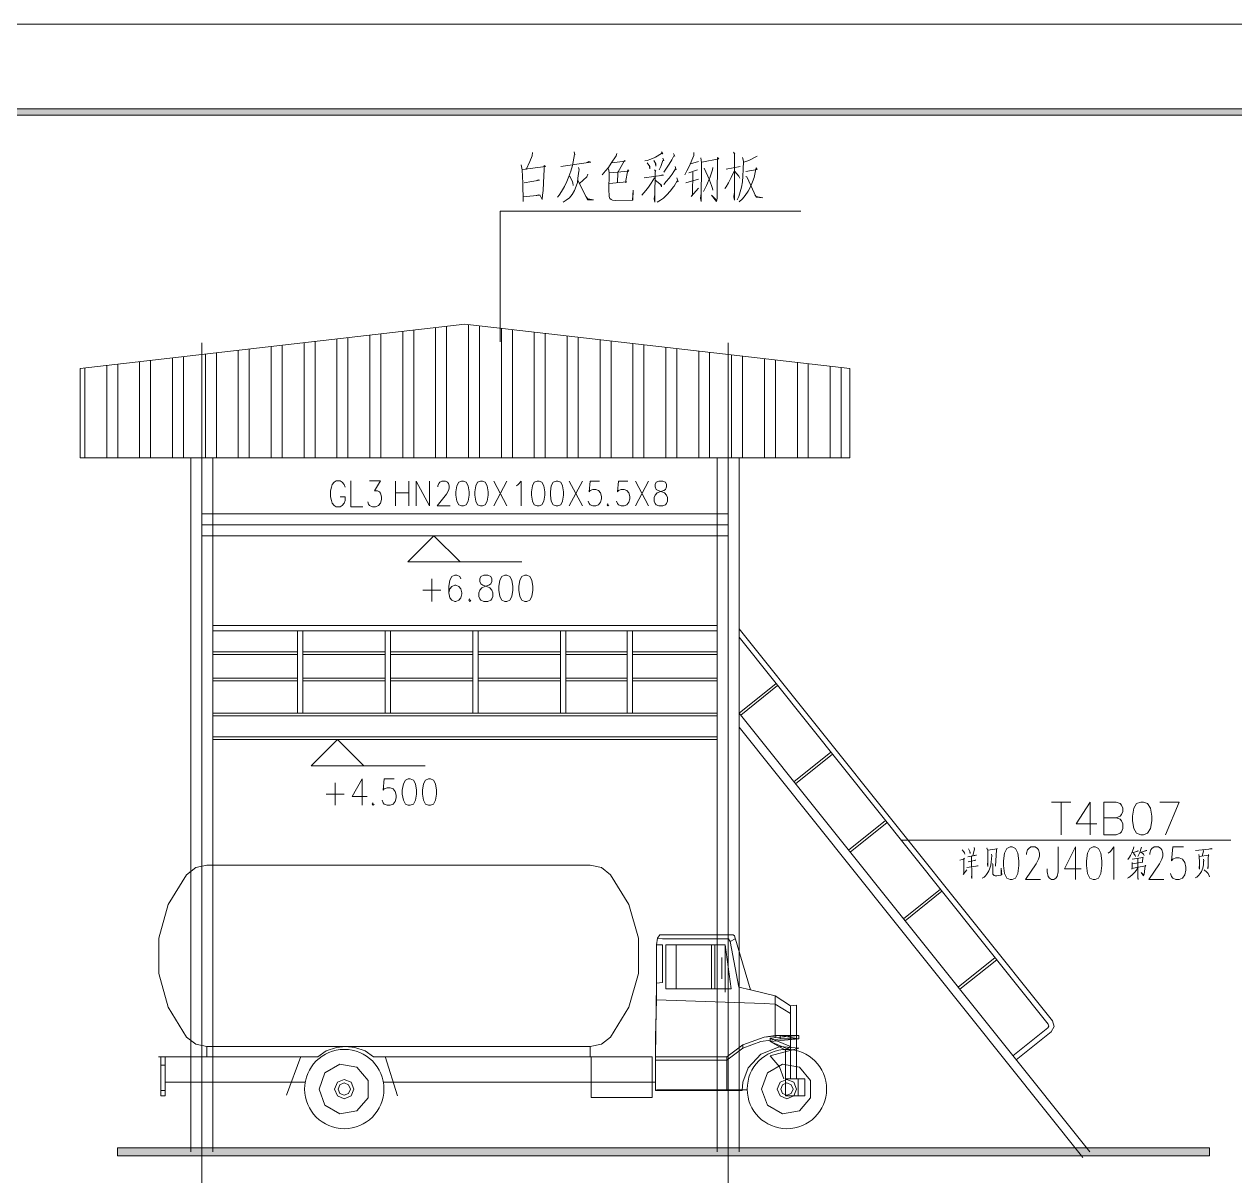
# Model space of a CAD drawing. Header units: millimetres. Extents: x 0 to 586, y 0 to 414.
# Drawn here: x 234.4 to 370.5, y 284.7 to 414.1 of the extents above; entities that cross this region are included whole.
import ezdxf

# ---------------------------------------------------------------- set-up
doc = ezdxf.new("R2010")
doc.units = ezdxf.units.MM

msp = doc.modelspace()

# ---------------------------------------------------------------- hatches: boundary and pattern name
h = msp.add_hatch(color=0)
h.dxf.hatch_style = 2
h.paths.add_polyline_path([(576.117861, 404.569083), (575.429944, 403.877639), (24.994306, 403.877639), (24.302861, 404.569083)])
h = msp.add_hatch(color=0)
h.dxf.hatch_style = 2
h.paths.add_polyline_path([(244.870111, 286.931806), (244.870111, 287.817278), (367.63325, 287.817278), (367.63325, 286.931806)])

# ---------------------------------------------------------------- linework, layer by layer
at = {"color": 0, "lineweight": 0}
for points in [[(0, 0), (585.632278, 0), (585.632278, 414.0835), (0, 414.0835)], [(576.117861, 404.569083), (575.429944, 403.877639), (24.994306, 403.877639), (24.302861, 404.569083)], [(283.562778, 362.750806), (283.245278, 362.61675), (283.033611, 362.218111), (282.927778, 361.554889), (282.927778, 361.15625), (283.033611, 360.493028), (283.245278, 360.094389), (283.562778, 359.963861), (283.777972, 359.963861), (284.095472, 360.094389), (284.307139, 360.493028), (284.412972, 361.15625), (284.412972, 361.554889), (284.307139, 362.218111), (284.095472, 362.61675), (283.777972, 362.750806)], [(285.6865, 362.750806), (285.369, 362.61675), (285.157333, 362.218111), (285.0515, 361.554889), (285.0515, 361.15625), (285.157333, 360.493028), (285.369, 360.094389), (285.6865, 359.963861), (285.901694, 359.963861), (286.219194, 360.094389), (286.430861, 360.493028), (286.536694, 361.15625), (286.536694, 361.554889), (286.430861, 362.218111), (286.219194, 362.61675), (285.901694, 362.750806)], [(292.057667, 362.750806), (291.740167, 362.61675), (291.5285, 362.218111), (291.422667, 361.554889), (291.422667, 361.15625), (291.5285, 360.493028), (291.740167, 360.094389), (292.057667, 359.963861), (292.269333, 359.963861), (292.590361, 360.094389), (292.802028, 360.493028), (292.907861, 361.15625), (292.907861, 361.554889), (292.802028, 362.218111), (292.590361, 362.61675), (292.269333, 362.750806)], [(294.181389, 362.750806), (293.863889, 362.61675), (293.652222, 362.218111), (293.546389, 361.554889), (293.546389, 361.15625), (293.652222, 360.493028), (293.863889, 360.094389), (294.181389, 359.963861), (294.393056, 359.963861), (294.714083, 360.094389), (294.92575, 360.493028), (295.031583, 361.15625), (295.031583, 361.554889), (294.92575, 362.218111), (294.714083, 362.61675), (294.393056, 362.750806)], [(305.756028, 362.750806), (305.435, 362.61675), (305.329167, 362.352167), (305.329167, 362.087583), (305.435, 361.819472), (305.650194, 361.688944), (306.073528, 361.554889), (306.391028, 361.420833), (306.602694, 361.15625), (306.712056, 360.891667), (306.712056, 360.493028), (306.602694, 360.228444), (306.496861, 360.094389), (306.179361, 359.963861), (305.756028, 359.963861), (305.435, 360.094389), (305.329167, 360.228444), (305.223333, 360.493028), (305.223333, 360.891667), (305.329167, 361.15625), (305.540833, 361.420833), (305.861861, 361.554889), (306.285194, 361.688944), (306.496861, 361.819472), (306.602694, 362.087583), (306.602694, 362.352167), (306.496861, 362.61675), (306.179361, 362.750806)], [(286.0675, 352.178056), (285.728833, 352.036944), (285.615944, 351.754722), (285.615944, 351.4725), (285.728833, 351.190278), (285.954611, 351.049167), (286.406167, 350.908056), (286.744833, 350.766944), (286.970611, 350.48825), (287.0835, 350.206028), (287.0835, 349.782694), (286.970611, 349.500472), (286.857722, 349.359361), (286.519056, 349.21825), (286.0675, 349.21825), (285.728833, 349.359361), (285.615944, 349.500472), (285.503056, 349.782694), (285.503056, 350.206028), (285.615944, 350.48825), (285.841722, 350.766944), (286.180389, 350.908056), (286.631944, 351.049167), (286.857722, 351.190278), (286.970611, 351.4725), (286.970611, 351.754722), (286.857722, 352.036944), (286.519056, 352.178056)], [(288.434639, 352.178056), (288.095972, 352.036944), (287.870194, 351.613611), (287.757306, 350.908056), (287.757306, 350.48825), (287.870194, 349.782694), (288.095972, 349.359361), (288.434639, 349.21825), (288.660417, 349.21825), (288.995556, 349.359361), (289.221333, 349.782694), (289.334222, 350.48825), (289.334222, 350.908056), (289.221333, 351.613611), (288.995556, 352.036944), (288.660417, 352.178056)], [(290.688889, 352.178056), (290.350222, 352.036944), (290.124444, 351.613611), (290.011556, 350.908056), (290.011556, 350.48825), (290.124444, 349.782694), (290.350222, 349.359361), (290.688889, 349.21825), (290.911139, 349.21825), (291.249806, 349.359361), (291.475583, 349.782694), (291.588472, 350.48825), (291.588472, 350.908056), (291.475583, 351.613611), (291.249806, 352.036944), (290.911139, 352.178056)], [(277.576139, 329.275722), (277.241, 329.134611), (277.015222, 328.711278), (276.902333, 328.00925), (276.902333, 327.585917), (277.015222, 326.880361), (277.241, 326.460556), (277.576139, 326.319444), (277.801917, 326.319444), (278.140583, 326.460556), (278.366361, 326.880361), (278.47925, 327.585917), (278.47925, 328.00925), (278.366361, 328.711278), (278.140583, 329.134611), (277.801917, 329.275722)], [(279.830389, 329.275722), (279.491722, 329.134611), (279.265944, 328.711278), (279.153056, 328.00925), (279.153056, 327.585917), (279.265944, 326.880361), (279.491722, 326.460556), (279.830389, 326.319444), (280.056167, 326.319444), (280.394833, 326.460556), (280.620611, 326.880361), (280.7335, 327.585917), (280.7335, 328.00925), (280.620611, 328.711278), (280.394833, 329.134611), (280.056167, 329.275722)], [(359.918, 326.679278), (359.455861, 326.502889), (359.148944, 325.97725), (358.993722, 325.102361), (358.993722, 324.573194), (359.148944, 323.698306), (359.455861, 323.172667), (359.918, 322.996278), (360.228444, 322.996278), (360.690583, 323.172667), (360.9975, 323.698306), (361.152722, 324.573194), (361.152722, 325.102361), (360.9975, 325.97725), (360.690583, 326.502889), (360.228444, 326.679278)], [(345.231861, 321.648667), (344.861444, 321.472278), (344.618028, 320.946639), (344.494556, 320.07175), (344.494556, 319.546111), (344.618028, 318.667694), (344.861444, 318.142056), (345.231861, 317.969194), (345.475278, 317.969194), (345.842167, 318.142056), (346.089111, 318.667694), (346.212583, 319.546111), (346.212583, 320.07175), (346.089111, 320.946639), (345.842167, 321.472278), (345.475278, 321.648667)], [(354.55225, 321.648667), (354.185361, 321.472278), (353.941944, 320.946639), (353.818472, 320.07175), (353.818472, 319.546111), (353.941944, 318.667694), (354.185361, 318.142056), (354.55225, 317.969194), (354.799194, 317.969194), (355.166083, 318.142056), (355.413028, 318.667694), (355.5365, 319.546111), (355.5365, 320.07175), (355.413028, 320.946639), (355.166083, 321.472278), (354.799194, 321.648667)], [(267.536083, 294.431861), (268.202833, 296.255722), (269.882056, 297.229389), (271.797639, 296.890722), (273.046472, 295.402), (273.046472, 293.461722), (271.797639, 291.973), (269.882056, 291.634333), (268.202833, 292.608)], [(317.295389, 294.431861), (317.958611, 296.255722), (319.641361, 297.229389), (321.553417, 296.890722), (322.80225, 295.402), (322.80225, 293.461722), (321.553417, 291.973), (319.641361, 291.634333), (317.958611, 292.608)], [(269.285861, 294.431861), (269.606889, 295.204444), (270.375944, 295.521944), (271.148528, 295.204444), (271.466028, 294.431861), (271.148528, 293.662806), (270.375944, 293.341778), (269.606889, 293.662806)], [(319.045167, 294.431861), (319.362667, 295.204444), (320.13525, 295.521944), (320.904306, 295.204444), (321.225333, 294.431861), (320.904306, 293.662806), (320.13525, 293.341778), (319.362667, 293.662806)], [(269.688028, 294.431861), (269.889111, 294.918694), (270.375944, 295.123306), (270.862778, 294.918694), (271.067389, 294.431861), (270.862778, 293.945028), (270.375944, 293.743944), (269.889111, 293.945028)], [(319.447333, 294.431861), (319.648417, 294.918694), (320.13525, 295.123306), (320.622083, 294.918694), (320.823167, 294.431861), (320.622083, 293.945028), (320.13525, 293.743944), (319.648417, 293.945028)], [(244.870111, 286.931806), (244.870111, 287.817278), (367.63325, 287.817278), (367.63325, 286.931806)]]:
    msp.add_lwpolyline(points, close=True, dxfattribs=at)
for points in [[(291.524972, 399.669), (291.486167, 399.295056), (291.225111, 398.642417), (290.815889, 397.756944)], [(296.220444, 399.760722), (296.294528, 399.390306), (296.255722, 399.436167), (296.033472, 398.226139), (295.8465, 397.5735), (295.62425, 396.966722), (295.398472, 396.409333), (295.137417, 395.848417), (294.802278, 395.291028), (294.541222, 394.871222), (294.35425, 394.638389)], [(301.025278, 399.57375), (300.951194, 399.295056), (300.393806, 398.458972), (300.093944, 397.989778), (299.758806, 397.619361), (299.349583, 397.153694)], [(300.467889, 398.504833), (301.956611, 398.691806), (301.882528, 398.783528), (301.138167, 397.432389), (301.099361, 396.268222)], [(306.020611, 399.760722), (306.204056, 399.527889), (306.055889, 399.57375), (305.346806, 399.157472), (305.272722, 399.108083), (304.828222, 398.924639), (304.415472, 398.783528), (304.154417, 398.737667)], [(305.163361, 398.783528), (305.385611, 398.409583), (305.385611, 398.130889), (305.346806, 398.363722)], [(306.204056, 399.016361), (306.316944, 398.783528), (306.204056, 398.783528), (305.981806, 398.085028), (305.759556, 397.711083)], [(307.396444, 399.57375), (307.548139, 399.249194), (307.43525, 399.295056), (307.213, 398.829389), (306.913139, 398.363722), (306.616806, 397.898056), (306.316944, 397.47825)], [(309.671861, 399.669), (309.671861, 399.340917), (309.14975, 398.085028), (308.888694, 397.619361), (308.666444, 397.153694)], [(310.455028, 399.062222), (310.529111, 398.550694), (310.490306, 394.172722), (310.416222, 394.543139), (310.490306, 395.058194)], [(310.564389, 398.596556), (312.465861, 398.9705), (312.352972, 399.108083), (312.317694, 398.691806), (312.278889, 394.543139), (312.243611, 394.310306), (312.204806, 394.172722), (311.647417, 394.871222), (312.243611, 394.264444)], [(314.141556, 399.714861), (314.29325, 399.482028), (314.254444, 399.527889), (314.254444, 394.310306), (314.180361, 394.68425), (314.215639, 395.058194)], [(315.146972, 399.108083), (315.259861, 398.691806), (315.224583, 397.756944), (315.185778, 397.012583), (315.146972, 396.359944), (315.037611, 395.756694), (314.889444, 395.241639), (314.73775, 394.730111), (314.550778, 394.359694)], [(316.787389, 399.249194), (315.856056, 398.783528), (315.298667, 398.596556)], [(290.2585, 398.272), (290.367861, 397.711083), (290.441944, 396.222361), (290.48075, 394.172722), (290.48075, 394.68425), (292.382222, 394.871222), (292.19525, 394.917083), (291.934194, 394.825361)], [(290.406667, 397.756944), (293.013694, 398.085028), (292.865528, 398.226139), (292.865528, 397.806333), (292.791444, 396.268222), (292.717361, 395.38275), (292.643278, 394.871222), (292.604472, 394.405556), (292.382222, 394.825361)], [(294.728194, 398.085028), (298.083111, 398.596556), (297.857333, 398.642417), (297.561, 398.504833)], [(296.70375, 397.989778), (296.777833, 397.711083), (296.739028, 397.5735), (296.629667, 396.77975), (296.590861, 396.314083), (296.442694, 395.894278), (296.255722, 395.38275), (295.994667, 394.962944), (295.698333, 394.592528), (295.324389, 394.310306), (294.98925, 394.077472)], [(300.093944, 397.852194), (300.168028, 397.432389), (300.13275, 395.336889), (300.168028, 394.962944), (300.168028, 394.730111), (300.242111, 394.497278), (300.393806, 394.405556), (300.541972, 394.310306), (300.838306, 394.264444), (302.739778, 394.310306), (302.778583, 394.310306), (302.813861, 394.359694), (302.852667, 395.428611), (302.778583, 394.310306)], [(300.168028, 397.386528), (302.365833, 397.5735), (302.256472, 397.711083), (301.995417, 396.314083), (302.143583, 396.359944), (300.168028, 396.1765)], [(304.415472, 398.504833), (304.715333, 398.085028), (304.715333, 397.852194), (304.676528, 398.085028)], [(305.237444, 397.711083), (305.385611, 397.5735), (305.311528, 397.524111), (305.272722, 394.592528), (305.272722, 394.077472), (305.198639, 394.451417), (305.272722, 394.962944)], [(307.583417, 398.085028), (307.696306, 397.711083), (307.622222, 397.852194), (307.248278, 397.245417), (306.913139, 396.77975), (306.578, 396.409333), (306.316944, 396.08125)], [(310.081083, 397.711083), (309.110944, 397.386528)], [(309.297917, 398.409583), (310.193972, 398.642417)], [(309.558972, 397.47825), (309.520167, 394.917083), (309.372, 394.730111), (310.193972, 395.661444)], [(311.795583, 397.989778), (311.756778, 397.711083), (311.495722, 396.920861), (311.0865, 395.943667), (310.751361, 395.291028)], [(310.825444, 397.898056), (311.421639, 396.592778), (311.421639, 396.546917), (311.647417, 395.943667), (311.756778, 395.615583), (311.795583, 395.428611)], [(314.254444, 397.665222), (313.8805, 396.875), (313.584167, 396.268222), (313.323111, 395.802556), (313.174944, 395.615583)], [(313.323111, 397.806333), (314.889444, 398.085028)], [(314.29325, 397.524111), (314.73775, 397.012583), (314.850639, 396.77975)], [(315.520917, 397.524111), (316.787389, 397.756944), (316.678028, 397.943917), (316.600417, 397.619361), (316.45225, 396.875), (316.265278, 396.359944), (316.043028, 395.802556), (315.781972, 395.336889), (315.446833, 394.825361), (315.146972, 394.451417), (314.776556, 394.126861)], [(290.593639, 396.268222), (292.308139, 396.546917), (292.156444, 396.592778), (291.934194, 396.501056)], [(295.698333, 397.058444), (295.994667, 396.501056), (296.06875, 396.268222), (296.107556, 395.943667)], [(296.629667, 396.546917), (297.709167, 394.359694), (298.379444, 394.359694), (297.747972, 394.451417), (297.522194, 394.730111)], [(297.747972, 397.245417), (297.635083, 396.920861), (296.816639, 396.1765)], [(305.237444, 396.825611), (304.8635, 396.222361), (304.567167, 395.756694), (304.267306, 395.38275), (304.045056, 395.149917), (303.819278, 394.871222)], [(304.080333, 396.825611), (306.281667, 397.107833), (306.168778, 397.153694), (305.868917, 397.058444)], [(305.311528, 396.546917), (306.055889, 395.989528), (306.055889, 395.802556), (305.943, 396.035389)], [(307.770389, 396.825611), (307.918556, 396.359944), (307.809194, 396.501056), (307.474056, 395.894278), (307.396444, 395.802556), (307.026028, 395.336889), (306.652083, 394.917083), (306.281667, 394.543139), (305.907722, 394.310306), (305.533778, 394.077472)], [(310.193972, 396.688028), (308.775806, 396.268222)], [(315.520917, 396.966722), (315.633806, 396.920861), (316.678028, 394.638389), (317.422389, 394.592528), (316.678028, 394.730111), (316.526333, 394.917083)], [(287.891361, 393.068528), (321.712167, 393.068528)], [(287.891361, 378.3965), (287.891361, 393.068528)], [(240.679111, 375.397889), (283.943778, 380.372056)], [(278.179389, 365.350778), (278.179389, 379.708833)], [(280.641778, 365.350778), (280.641778, 379.991056)], [(281.8765, 365.350778), (281.8765, 380.132167)], [(327.208444, 375.397889), (283.943778, 380.372056)], [(284.338889, 365.350778), (284.338889, 380.326194)], [(285.573611, 365.350778), (285.573611, 380.185083)], [(288.039528, 365.350778), (288.039528, 379.899333)], [(289.270722, 365.350778), (289.270722, 379.758222)], [(267.088056, 365.350778), (267.088056, 378.435306)], [(269.550444, 365.350778), (269.550444, 378.717528)], [(270.785167, 365.350778), (270.785167, 378.858639)], [(273.247556, 365.350778), (273.247556, 379.140861)], [(274.482278, 365.350778), (274.482278, 379.281972)], [(276.944667, 365.350778), (276.944667, 379.567722)], [(291.736639, 365.350778), (291.736639, 379.476)], [(292.967833, 365.350778), (292.967833, 379.334889)], [(295.43375, 365.350778), (295.43375, 379.052667)], [(296.664944, 365.350778), (296.664944, 378.908028)], [(299.130861, 365.350778), (299.130861, 378.625806)], [(300.362056, 365.350778), (300.362056, 378.484694)], [(254.366889, 378.273028), (254.366889, 277.230417)], [(254.762, 365.350778), (254.762, 377.017139)], [(255.996722, 365.350778), (255.996722, 377.15825)], [(258.459111, 365.350778), (258.459111, 377.444)], [(259.693833, 365.350778), (259.693833, 377.585111)], [(262.156222, 365.350778), (262.156222, 377.867333)], [(263.390944, 365.350778), (263.390944, 378.008444)], [(265.853333, 365.350778), (265.853333, 378.290667)], [(302.827972, 365.350778), (302.827972, 378.202472)], [(304.059167, 365.350778), (304.059167, 378.061361)], [(306.525083, 365.350778), (306.525083, 377.775611)], [(307.756278, 365.350778), (307.756278, 377.6345)], [(310.222194, 365.350778), (310.222194, 377.352278)], [(311.453389, 365.350778), (311.453389, 377.211167)], [(313.520667, 378.273028), (313.520667, 277.230417)], [(243.670667, 365.350778), (243.670667, 375.743611)], [(244.905389, 365.350778), (244.905389, 375.884722)], [(247.367778, 365.350778), (247.367778, 376.166944)], [(248.6025, 365.350778), (248.6025, 376.311583)], [(251.064889, 365.350778), (251.064889, 376.593806)], [(252.299611, 365.350778), (252.299611, 376.734917)], [(313.919306, 365.350778), (313.919306, 376.925417)], [(315.1505, 365.350778), (315.1505, 376.784306)], [(317.616417, 365.350778), (317.616417, 376.502083)], [(318.847611, 365.350778), (318.847611, 376.360972)], [(321.313528, 365.350778), (321.313528, 376.07875)], [(322.544722, 365.350778), (322.544722, 375.934111)], [(325.010639, 365.350778), (325.010639, 375.651889)], [(240.679111, 375.397889), (240.679111, 365.350778)], [(241.208278, 365.350778), (241.208278, 375.461389)], [(326.241833, 365.350778), (326.241833, 375.510778)], [(327.208444, 375.397889), (327.208444, 365.350778)], [(327.208444, 365.350778), (240.679111, 365.350778)], [(253.135694, 365.350778), (253.135694, 287.376306)], [(255.598083, 365.350778), (255.598083, 287.376306)], [(312.289472, 365.350778), (312.289472, 287.376306)], [(314.755389, 365.350778), (314.755389, 287.376306)], [(270.467667, 362.073472), (270.358306, 362.348639), (270.136056, 362.627333), (269.913806, 362.764917), (269.472833, 362.764917), (269.254111, 362.627333), (269.031861, 362.348639), (268.9225, 362.073472), (268.809611, 361.660722), (268.809611, 360.969278), (268.9225, 360.556528), (269.031861, 360.277833), (269.254111, 360.002667), (269.472833, 359.865083), (269.913806, 359.865083), (270.136056, 360.002667), (270.358306, 360.277833), (270.467667, 360.556528), (270.467667, 360.969278), (269.913806, 360.969278)], [(271.130889, 362.764917), (271.130889, 359.865083), (272.453806, 359.865083)], [(273.226389, 362.764917), (274.443472, 362.764917), (273.78025, 361.660722), (274.111861, 361.660722), (274.330583, 361.523139), (274.443472, 361.382028), (274.552833, 360.969278), (274.552833, 360.694111), (274.443472, 360.277833), (274.221222, 360.002667), (273.889611, 359.865083), (273.558, 359.865083), (273.226389, 360.002667), (273.117028, 360.14025), (273.007667, 360.418944)], [(276.133278, 359.963861), (276.133278, 362.750806)], [(277.618472, 362.750806), (277.618472, 359.963861)], [(278.468667, 359.963861), (278.468667, 362.750806), (279.953861, 359.963861), (279.953861, 362.750806)], [(280.909889, 362.087583), (280.909889, 362.218111), (281.015722, 362.482694), (281.121556, 362.61675), (281.333222, 362.750806), (281.760083, 362.750806), (281.97175, 362.61675), (282.077583, 362.482694), (282.183417, 362.218111), (282.183417, 361.953528), (282.077583, 361.688944), (281.865917, 361.290306), (280.804056, 359.963861), (282.28925, 359.963861)], [(287.175222, 359.963861), (288.660417, 362.750806)], [(287.175222, 362.750806), (288.660417, 359.963861)], [(289.722278, 362.218111), (289.933944, 362.352167), (290.254972, 362.750806), (290.254972, 359.963861)], [(295.666583, 359.963861), (297.155306, 362.750806)], [(295.666583, 362.750806), (297.155306, 359.963861)], [(299.067361, 362.750806), (298.0055, 362.750806), (297.896139, 361.554889), (298.0055, 361.688944), (298.323, 361.819472), (298.6405, 361.819472), (298.958, 361.688944), (299.173194, 361.420833), (299.279028, 361.025722), (299.279028, 360.757611), (299.173194, 360.3625), (298.958, 360.094389), (298.6405, 359.963861), (298.323, 359.963861), (298.0055, 360.094389), (297.896139, 360.228444), (297.790306, 360.493028)], [(302.249417, 362.750806), (301.191083, 362.750806), (301.081722, 361.554889), (301.191083, 361.688944), (301.508583, 361.819472), (301.826083, 361.819472), (302.143583, 361.688944), (302.358778, 361.420833), (302.464611, 361.025722), (302.464611, 360.757611), (302.358778, 360.3625), (302.143583, 360.094389), (301.826083, 359.963861), (301.508583, 359.963861), (301.191083, 360.094389), (301.081722, 360.228444), (300.975889, 360.493028)], [(303.099611, 359.963861), (304.588333, 362.750806)], [(303.099611, 362.750806), (304.588333, 359.963861)], [(276.133278, 361.420833), (277.618472, 361.420833)], [(300.019861, 360.228444), (299.914028, 360.094389), (300.019861, 359.963861), (300.129222, 360.094389)], [(313.520667, 359.078389), (254.366889, 359.078389)], [(313.520667, 357.847194), (254.366889, 357.847194)], [(313.520667, 356.612472), (254.366889, 356.612472)], [(280.461861, 356.612472), (277.505583, 353.656194)], [(283.418139, 353.656194), (280.461861, 356.612472)], [(277.505583, 353.656194), (283.418139, 353.656194)], [(280.461861, 353.656194), (290.322, 353.656194)], [(280.207861, 351.754722), (280.207861, 349.21825)], [(283.474583, 351.754722), (283.361694, 352.036944), (283.026556, 352.178056), (282.800778, 352.178056), (282.462111, 352.036944), (282.236333, 351.613611), (282.123444, 350.908056), (282.123444, 350.206028), (282.236333, 349.641583), (282.462111, 349.359361), (282.800778, 349.21825), (282.913667, 349.21825), (283.252333, 349.359361), (283.474583, 349.641583), (283.587472, 350.064917), (283.587472, 350.206028), (283.474583, 350.629361), (283.252333, 350.908056), (282.913667, 351.049167), (282.800778, 351.049167), (282.462111, 350.908056), (282.236333, 350.629361), (282.123444, 350.206028)], [(279.195389, 350.48825), (281.223861, 350.48825)], [(284.490583, 349.500472), (284.377694, 349.359361), (284.490583, 349.21825), (284.603472, 349.359361)], [(255.598083, 346.530083), (312.289472, 346.530083)], [(255.598083, 345.937417), (312.289472, 345.937417)], [(265.1125, 345.937417), (265.1125, 336.669944)], [(265.705167, 345.937417), (265.705167, 336.669944)], [(274.972639, 345.937417), (274.972639, 336.669944)], [(275.565306, 345.937417), (275.565306, 336.669944)], [(284.832778, 345.937417), (284.832778, 336.669944)], [(285.421917, 345.937417), (285.421917, 336.669944)], [(294.689389, 345.937417), (294.689389, 336.669944)], [(295.282056, 345.937417), (295.282056, 336.669944)], [(302.182389, 345.937417), (302.182389, 336.669944)], [(302.775056, 345.937417), (302.775056, 336.669944)], [(314.755389, 346.1385), (349.983778, 302.104778)], [(314.755389, 345.193056), (349.521639, 301.734361)], [(255.598083, 343.570278), (265.1125, 343.570278)], [(255.598083, 343.277472), (265.1125, 343.277472)], [(265.705167, 343.570278), (274.972639, 343.570278)], [(265.705167, 343.277472), (274.972639, 343.277472)], [(275.565306, 343.570278), (284.832778, 343.570278)], [(275.565306, 343.277472), (284.832778, 343.277472)], [(285.421917, 343.570278), (294.689389, 343.570278)], [(285.421917, 343.277472), (294.689389, 343.277472)], [(295.282056, 343.570278), (302.182389, 343.570278)], [(295.282056, 343.277472), (302.182389, 343.277472)], [(302.775056, 343.570278), (312.289472, 343.570278)], [(302.775056, 343.277472), (312.289472, 343.277472)], [(255.598083, 340.614), (265.1125, 340.614)], [(255.598083, 340.317667), (265.1125, 340.317667)], [(265.705167, 340.614), (274.972639, 340.614)], [(265.705167, 340.317667), (274.972639, 340.317667)], [(275.565306, 340.614), (284.832778, 340.614)], [(275.565306, 340.317667), (284.832778, 340.317667)], [(285.421917, 340.614), (294.689389, 340.614)], [(285.421917, 340.317667), (294.689389, 340.317667)], [(295.282056, 340.614), (302.182389, 340.614)], [(295.282056, 340.317667), (302.182389, 340.317667)], [(302.775056, 340.614), (312.289472, 340.614)], [(302.775056, 340.317667), (312.289472, 340.317667)], [(314.755389, 336.669944), (318.911111, 339.996639)], [(314.938833, 336.440639), (319.094556, 339.763806)], [(255.598083, 336.669944), (312.289472, 336.669944)], [(255.598083, 336.373611), (312.289472, 336.373611)], [(314.755389, 336.669944), (354.188889, 287.376306)], [(314.755389, 335.093028), (353.419833, 286.758944)], [(255.598083, 334.01), (312.289472, 334.01)], [(255.598083, 333.713667), (312.289472, 333.713667)], [(270.898056, 333.713667), (264.720917, 333.713667)], [(269.606889, 333.713667), (266.647083, 330.753861)], [(272.563167, 330.753861), (269.606889, 333.713667)], [(320.911361, 328.972333), (325.070611, 332.299028)], [(266.647083, 330.753861), (272.563167, 330.753861)], [(269.606889, 330.753861), (279.4635, 330.753861)], [(321.098333, 328.7395), (325.254056, 332.066194)], [(269.352889, 328.852389), (269.352889, 326.319444)], [(272.393833, 329.275722), (271.268472, 327.303694), (272.958278, 327.303694)], [(272.393833, 329.275722), (272.393833, 326.319444)], [(275.999222, 329.275722), (274.873861, 329.275722), (274.760972, 328.00925), (274.873861, 328.150361), (275.212528, 328.291472), (275.547667, 328.291472), (275.886333, 328.150361), (276.112111, 327.868139), (276.225, 327.444806), (276.225, 327.162583), (276.112111, 326.73925), (275.886333, 326.460556), (275.547667, 326.319444), (275.212528, 326.319444), (274.873861, 326.460556), (274.760972, 326.601667), (274.648083, 326.880361)], [(268.336889, 327.585917), (270.365361, 327.585917)], [(349.895583, 326.679278), (352.054583, 326.679278)], [(350.975083, 326.679278), (350.975083, 322.996278)], [(354.213583, 326.679278), (352.668417, 324.223944), (354.982639, 324.223944)], [(354.213583, 326.679278), (354.213583, 322.996278)], [(355.755222, 322.996278), (355.755222, 326.679278), (357.141639, 326.679278), (357.603778, 326.502889), (357.759, 326.3265), (357.914222, 325.97725), (357.914222, 325.628), (357.759, 325.275222), (357.603778, 325.102361), (357.141639, 324.925972)], [(362.077, 326.679278), (364.236, 326.679278), (362.694361, 322.996278)], [(273.632083, 326.601667), (273.522722, 326.460556), (273.632083, 326.319444), (273.744972, 326.460556)], [(327.070861, 321.274722), (331.230111, 324.597889)], [(327.257833, 321.041889), (331.413556, 324.368583)], [(355.755222, 324.925972), (357.141639, 324.925972), (357.603778, 324.749583), (357.759, 324.573194), (357.914222, 324.223944), (357.914222, 323.698306), (357.759, 323.349056), (357.603778, 323.172667), (357.141639, 322.996278), (355.755222, 322.996278)], [(332.976361, 322.414194), (370.035667, 322.414194)], [(339.848472, 321.299417), (340.031917, 321.098333), (340.113056, 320.981917), (340.134222, 320.837278)], [(340.539917, 321.415833), (340.702194, 321.126556), (340.741, 321.010139), (340.741, 320.893722), (340.719833, 321.070111)], [(341.189028, 321.560472), (341.227833, 321.387611), (341.02675, 320.664417)], [(342.649528, 321.504028), (342.628361, 321.504028), (342.7095, 321.242972), (342.7095, 319.447333), (342.688333, 319.648417), (342.7095, 319.997667)], [(342.7095, 321.271194), (343.785472, 321.415833), (343.721972, 321.475806), (343.704333, 321.331167), (343.580861, 319.475556), (343.580861, 319.676639), (343.623194, 319.969444)], [(347.069833, 320.773778), (347.069833, 320.946639), (347.193306, 321.299417), (347.316778, 321.472278), (347.560194, 321.648667), (348.050556, 321.648667), (348.2975, 321.472278), (348.420972, 321.299417), (348.540917, 320.946639), (348.540917, 320.597389), (348.420972, 320.248139), (348.174028, 319.7225), (346.946361, 317.969194), (348.664389, 317.969194)], [(350.629361, 321.648667), (350.629361, 318.844083), (350.505889, 318.318444), (350.382417, 318.142056), (350.139, 317.969194), (349.892056, 317.969194), (349.645111, 318.142056), (349.525167, 318.318444), (349.401694, 318.844083), (349.401694, 319.193333)], [(352.590806, 321.648667), (351.363139, 319.193333), (353.204639, 319.193333)], [(352.590806, 321.648667), (352.590806, 317.969194)], [(356.270278, 320.946639), (356.517222, 321.123028), (356.884111, 321.648667), (356.884111, 317.969194)], [(359.127778, 321.648667), (359.106611, 321.475806), (358.902, 320.981917), (358.760889, 320.692639), (358.640944, 320.488028), (358.4575, 320.226972)], [(358.923167, 320.981917), (359.635778, 321.154778), (359.572278, 321.186528), (359.452333, 321.126556)], [(359.999139, 321.620444), (359.977972, 321.504028), (359.815694, 321.010139), (359.69575, 320.780833), (359.593444, 320.576222)], [(359.836861, 321.010139), (360.609444, 321.242972), (360.528306, 321.242972), (360.383667, 321.186528)], [(360.934, 320.773778), (360.934, 320.946639), (361.057472, 321.299417), (361.177417, 321.472278), (361.424361, 321.648667), (361.914722, 321.648667), (362.161667, 321.472278), (362.281611, 321.299417), (362.405083, 320.946639), (362.405083, 320.597389), (362.281611, 320.248139), (362.038194, 319.7225), (360.810528, 317.969194), (362.528556, 317.969194)], [(364.736944, 321.648667), (363.509278, 321.648667), (363.385806, 320.07175), (363.509278, 320.248139), (363.876167, 320.421), (364.246583, 320.421), (364.613472, 320.248139), (364.860417, 319.895361), (364.980361, 319.369722), (364.980361, 319.020472), (364.860417, 318.494833), (364.613472, 318.142056), (364.246583, 317.969194), (363.876167, 317.969194), (363.509278, 318.142056), (363.385806, 318.318444), (363.265861, 318.667694)], [(366.084556, 321.242972), (367.95075, 321.444056), (367.869611, 321.475806), (367.665, 321.444056)], [(366.93475, 321.331167), (366.977083, 321.154778), (366.832444, 320.604444)], [(339.56625, 320.142306), (340.113056, 320.286944), (340.031917, 320.375139), (340.01075, 318.664167), (339.950778, 318.54775), (340.356472, 319.069861)], [(340.458778, 320.519778), (341.450083, 320.720861), (341.390111, 320.720861), (341.206667, 320.692639)], [(340.51875, 319.969444), (341.368944, 320.142306), (341.308972, 320.142306), (341.227833, 320.114083)], [(340.903278, 320.548), (340.924444, 318.085611), (340.903278, 318.286694), (340.924444, 318.459556)], [(343.136361, 320.809056), (343.175167, 320.664417), (343.136361, 320.315167), (343.094028, 319.909472), (343.055222, 319.591972), (342.991722, 319.359139), (342.910583, 319.126306), (342.850611, 318.953444), (342.730667, 318.752361), (342.568389, 318.54775), (342.444917, 318.403111), (342.303806, 318.258472), (342.099194, 318.142056)], [(358.9655, 320.258722), (360.182583, 320.459806), (360.14025, 320.488028), (360.101444, 319.909472), (360.161417, 319.909472), (358.9655, 319.736611), (358.944333, 319.88125), (358.9655, 319.736611), (358.9655, 319.242722), (358.923167, 319.158056), (358.902, 319.2145), (359.858028, 319.415583), (360.507139, 319.503778), (360.447167, 319.591972), (360.383667, 319.242722), (360.344861, 318.837028), (360.284889, 318.575972), (360.221389, 318.403111), (359.960333, 318.780583), (360.242556, 318.491306)], [(359.106611, 320.953694), (359.290056, 320.664417), (359.311222, 320.548)], [(359.572278, 320.315167), (359.593444, 318.286694), (359.614611, 317.969194), (359.572278, 318.113833), (359.593444, 318.374889)], [(359.977972, 321.038361), (360.242556, 320.809056), (360.284889, 320.664417)], [(366.955917, 320.258722), (366.994722, 320.082333), (366.977083, 320.025889), (366.955917, 319.620194), (366.895944, 319.270944), (366.832444, 319.069861), (366.733667, 318.86525), (366.610194, 318.664167), (366.409111, 318.431333), (366.2045, 318.258472), (366.042222, 318.170278)], [(366.447917, 320.780833), (366.49025, 320.548), (366.507889, 319.937694), (366.507889, 319.591972), (366.507889, 319.126306), (366.49025, 319.242722), (366.49025, 319.447333)], [(366.49025, 320.548), (367.583861, 320.720861), (367.523889, 320.780833), (367.502722, 320.286944), (367.502722, 320.226972), (367.502722, 319.764833), (367.481556, 319.447333), (367.463917, 319.186278), (367.44275, 319.302694), (367.481556, 319.56375)], [(252.652389, 318.519528), (250.585111, 315.164611), (249.509139, 311.37225), (249.509139, 307.428194), (250.585111, 303.635833), (252.652389, 300.277389)], [(254.934861, 319.5955), (253.671917, 319.313278), (252.652389, 318.519528)], [(254.934861, 319.5955), (298.026667, 319.5955)], [(300.305611, 318.519528), (299.286083, 319.313278), (298.026667, 319.5955)], [(300.305611, 300.277389), (302.376417, 303.635833), (303.448861, 307.428194), (303.448861, 311.37225), (302.376417, 315.164611), (300.305611, 318.519528)], [(340.377639, 319.330917), (341.654694, 319.503778), (341.573556, 319.532), (341.432444, 319.475556)], [(343.256306, 319.793056), (343.298639, 319.708389), (343.277472, 319.648417), (343.277472, 319.009889), (343.277472, 318.720611), (343.298639, 318.575972), (343.358611, 318.491306), (343.43975, 318.431333), (343.559694, 318.403111), (343.743139, 318.403111), (344.17, 318.459556), (344.251139, 318.491306), (344.289944, 318.519528), (344.208806, 319.270944), (344.229972, 318.519528)], [(359.572278, 319.359139), (359.431167, 319.041639), (359.208917, 318.752361), (358.944333, 318.491306), (358.739722, 318.314917), (358.577444, 318.1985), (358.436333, 318.142056)], [(367.058222, 319.069861), (367.340444, 318.808806), (367.502722, 318.635944), (367.583861, 318.519528), (367.643833, 318.286694), (367.523889, 318.575972)], [(333.230361, 313.573583), (337.389611, 316.900278)], [(333.413806, 313.344278), (337.573056, 316.670972)], [(305.579639, 311.389889), (305.865389, 311.774417)], [(305.865389, 311.774417), (314.078056, 311.774417)], [(314.22975, 311.661528), (314.078056, 311.774417)], [(316.057139, 305.579639), (314.22975, 311.661528)], [(305.579639, 311.389889), (305.477333, 310.631417)], [(305.477333, 304.440167), (305.477333, 310.631417)], [(306.147611, 310.631417), (305.477333, 310.631417)], [(305.579639, 311.389889), (306.147611, 311.294639)], [(306.147611, 311.294639), (313.577111, 311.294639)], [(306.147611, 306.405139), (306.147611, 310.631417)], [(306.539194, 310.631417), (306.532139, 305.681944)], [(313.199639, 310.631417), (306.539194, 310.631417)], [(307.675139, 305.681944), (307.696306, 310.631417)], [(311.672111, 305.681944), (311.672111, 310.631417)], [(312.049583, 305.681944), (312.049583, 310.631417)], [(313.199639, 310.631417), (313.199639, 305.311528)], [(313.859333, 305.681944), (313.199639, 310.631417)], [(313.764083, 311.012417), (313.577111, 311.294639)], [(314.339111, 311.294639), (313.764083, 311.012417)], [(314.716583, 305.872444), (313.764083, 311.012417)], [(312.822167, 309.209722), (312.822167, 306.824944)], [(339.389861, 305.875972), (343.545583, 309.202667)], [(339.573306, 305.643139), (343.732556, 308.969833)], [(305.382083, 298.061944), (305.477333, 306.345167)], [(305.477333, 306.345167), (306.147611, 306.405139)], [(306.532139, 305.681944), (313.859333, 305.681944)], [(316.057139, 305.579639), (314.716583, 305.872444)], [(318.819389, 304.919944), (316.057139, 305.579639)], [(318.819389, 300.252694), (318.819389, 304.919944)], [(318.819389, 304.919944), (320.555056, 303.776944)], [(305.382083, 300.252694), (305.477333, 304.440167)], [(317.574083, 304.062694), (305.477333, 304.440167)], [(317.574083, 304.062694), (318.819389, 303.967444)], [(318.819389, 303.967444), (320.555056, 302.919694)], [(321.218278, 303.872194), (320.555056, 303.776944)], [(320.555056, 303.776944), (320.555056, 295.585444)], [(321.218278, 303.872194), (321.218278, 295.585444)], [(345.549361, 298.178361), (349.475778, 301.318083)], [(345.919778, 297.716222), (349.846194, 300.855944)], [(349.475778, 301.318083), (349.585139, 301.515639), (349.521639, 301.734361)], [(349.846194, 300.855944), (350.17075, 301.452139), (349.983778, 302.104778)], [(252.652389, 300.277389), (253.671917, 299.487167), (254.934861, 299.204944)], [(298.026667, 299.204944), (299.286083, 299.487167), (300.305611, 300.277389)], [(305.382083, 300.252694), (305.382083, 294.255472)], [(317.574083, 300.252694), (315.199889, 299.395444)], [(317.196611, 299.772917), (315.199889, 299.014444)], [(319.383833, 300.062194), (317.196611, 299.772917)], [(317.574083, 300.252694), (318.819389, 300.439667)], [(317.574083, 300.252694), (319.383833, 300.439667)], [(321.479333, 300.439667), (318.265528, 300.157444)], [(320.555056, 299.204944), (318.265528, 300.157444)], [(318.265528, 300.157444), (318.265528, 299.772917)], [(318.265528, 299.772917), (321.479333, 300.062194)], [(320.555056, 298.820417), (318.265528, 299.772917)], [(318.265528, 299.772917), (319.980028, 298.820417)], [(321.479333, 300.439667), (318.819389, 300.439667)], [(321.479333, 300.062194), (319.383833, 300.439667)], [(319.383833, 300.439667), (319.383833, 300.062194)], [(321.479333, 300.062194), (319.383833, 300.062194)], [(321.479333, 300.439667), (321.479333, 300.062194)], [(249.484444, 298.061944), (267.384389, 298.061944)], [(249.770194, 298.061944), (249.770194, 293.680444)], [(250.242917, 293.680444), (250.242917, 298.061944)], [(298.026667, 299.204944), (254.934861, 299.204944)], [(254.934861, 299.204944), (254.934861, 298.061944)], [(265.507611, 298.079583), (263.884833, 293.758056)], [(268.336889, 298.725167), (267.384389, 298.061944)], [(268.336889, 298.725167), (269.486944, 299.109694)], [(270.531167, 299.204944), (269.486944, 299.109694)], [(270.531167, 299.204944), (271.578917, 299.109694)], [(271.578917, 299.109694), (272.721917, 298.725167)], [(272.721917, 298.725167), (273.674417, 298.061944)], [(273.674417, 298.061944), (305.004611, 298.061944)], [(274.972639, 298.079583), (276.359056, 293.676917)], [(298.026667, 299.204944), (298.026667, 298.061944)], [(298.150139, 298.061944), (298.150139, 293.489944)], [(305.004611, 293.489944), (305.004611, 298.061944)], [(305.382083, 298.061944), (313.386611, 298.061944)], [(313.386611, 298.061944), (315.199889, 299.395444)], [(315.199889, 299.014444), (313.386611, 297.677417)], [(313.386611, 294.255472), (313.386611, 298.061944)], [(315.199889, 299.014444), (315.199889, 299.395444)], [(315.764333, 296.820167), (317.196611, 298.347694)], [(317.196611, 298.347694), (319.383833, 299.204944)], [(321.479333, 299.014444), (318.265528, 298.157194)], [(318.265528, 298.157194), (319.313278, 296.915417)], [(321.479333, 299.014444), (319.383833, 299.204944)], [(319.980028, 298.820417), (320.555056, 299.204944)], [(319.980028, 298.820417), (319.980028, 295.585444)], [(249.770194, 297.112972), (250.242917, 297.112972)], [(305.382083, 297.677417), (313.386611, 297.677417)], [(315.199889, 295.207972), (315.764333, 296.820167)], [(319.313278, 296.915417), (319.793056, 295.585444)], [(319.994139, 293.680444), (319.994139, 295.585444)], [(319.994139, 295.585444), (322.170778, 295.585444)], [(321.40525, 293.680444), (321.40525, 295.585444)], [(322.170778, 295.585444), (322.170778, 293.680444)], [(249.770194, 294.255472), (250.242917, 294.255472)], [(250.242917, 295.207972), (265.983861, 295.207972)], [(274.771556, 295.207972), (305.382083, 295.207972)], [(305.382083, 294.255472), (315.104639, 294.255472)], [(305.477333, 294.347194), (315.672611, 294.347194)], [(315.104639, 294.255472), (315.199889, 295.207972)], [(250.242917, 293.680444), (249.770194, 293.680444)], [(298.150139, 293.489944), (305.004611, 293.489944)], [(322.170778, 293.680444), (319.994139, 293.680444)]]:
    msp.add_lwpolyline(points, dxfattribs=at)
for centre in [(270.375944, 294.431861), (320.13525, 294.431861)]:
    msp.add_circle(centre, 4.462639, dxfattribs=at)

doc.saveas('drawing.dxf')
